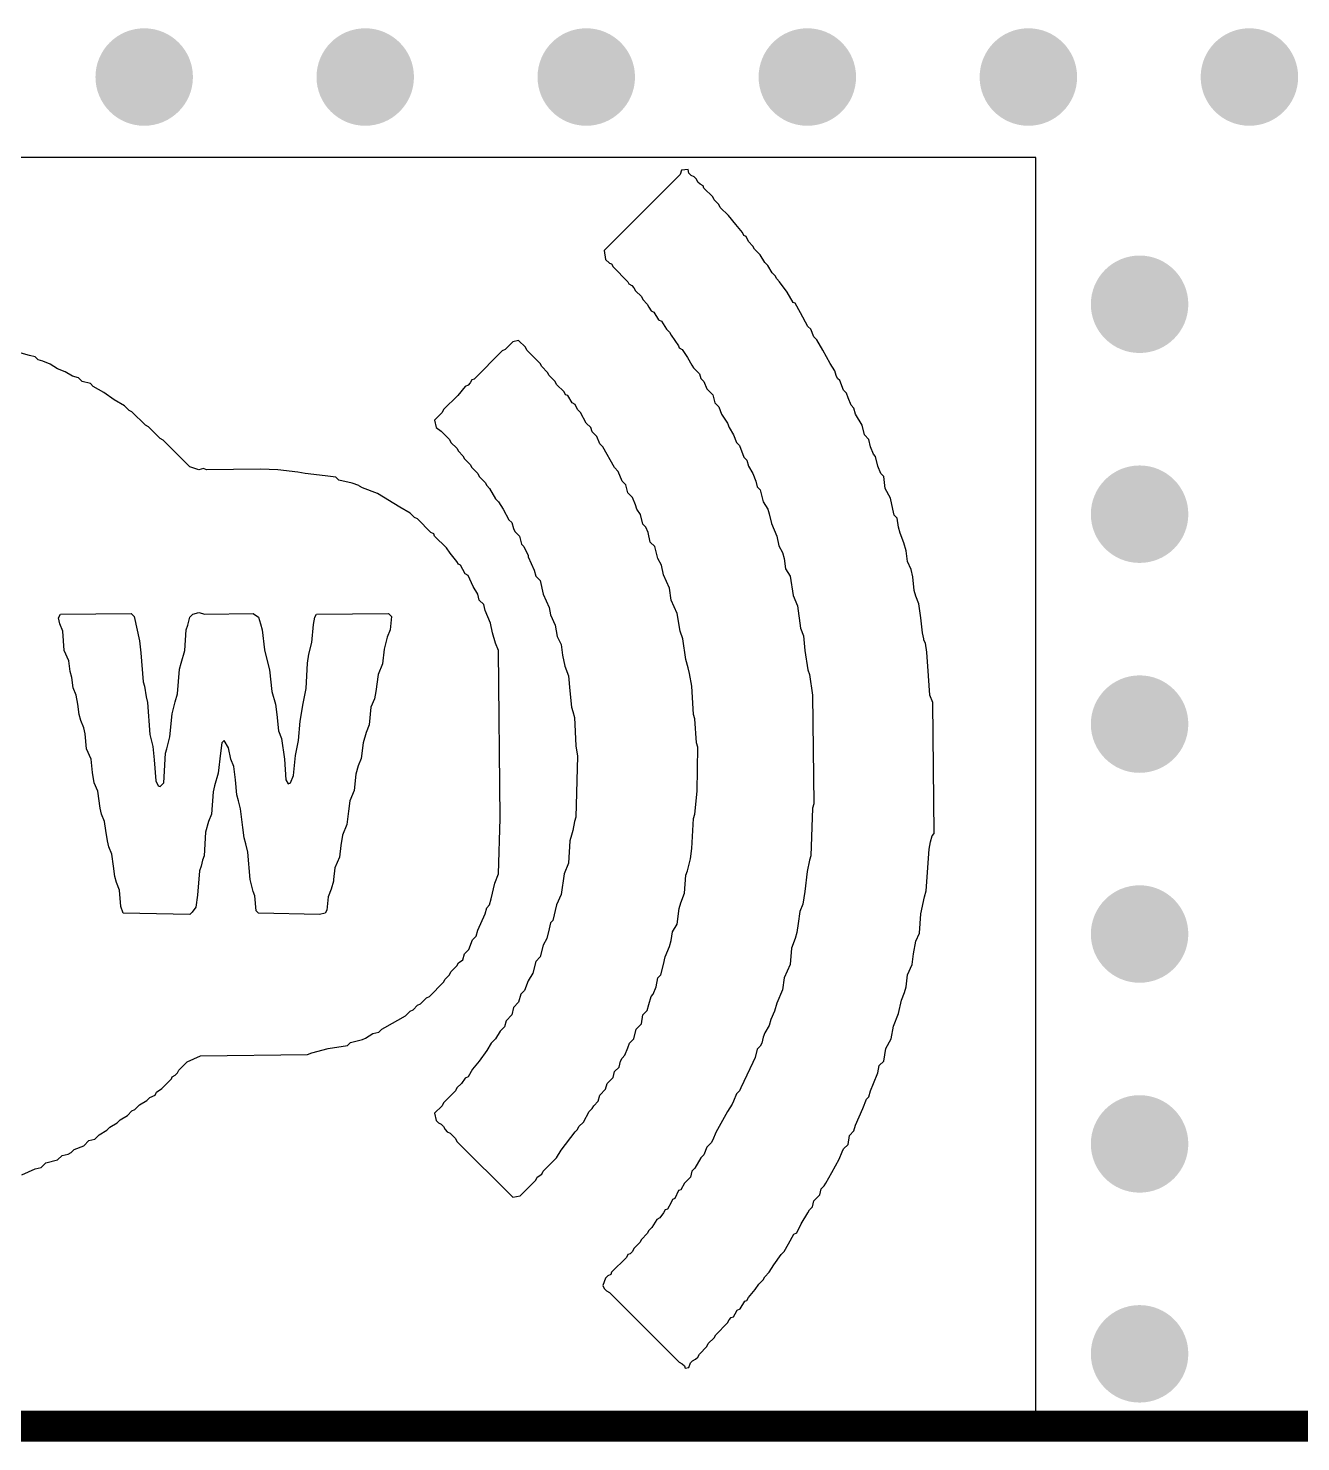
# Model space of a CAD drawing. Header units: millimetres. Extents: x -6 to 110, y 0 to 86.
# Drawn here: x 26.11 to 31.34, y -0.16 to 5.64 of the extents above; entities that cross this region are included whole.
import ezdxf

# ---------------------------------------------------------------- set-up
doc = ezdxf.new("R2010")
doc.units = ezdxf.units.MM
for name, color, linetype in [('BottomLayer', 5, 'Continuous'), ('BottomOverlay', 54, 'Continuous'), ('Mechanical2', 216, 'Continuous'), ('MidLayer1', 16, 'Continuous'), ('MidLayer2', 76, 'Continuous'), ('TopLayer', 1, 'Continuous'), ('ViaHoleLayer', 16, 'Continuous')]:
    doc.layers.add(name, color=color, linetype=linetype)

msp = doc.modelspace()

# ---------------------------------------------------------------- hatches: boundary and pattern name
at = {"layer": 'BottomLayer'}
h = msp.add_hatch(color=5, dxfattribs=at)
edge = h.paths.add_edge_path()
edge.add_arc((26.5892, 5.4356), 0.2, 0, 360)
h = msp.add_hatch(color=5, dxfattribs=at)
edge = h.paths.add_edge_path()
edge.add_arc((27.4963, 5.4356), 0.2, 0, 360)
h = msp.add_hatch(color=5, dxfattribs=at)
edge = h.paths.add_edge_path()
edge.add_arc((28.4034, 5.4356), 0.2, 0, 360)
h = msp.add_hatch(color=5, dxfattribs=at)
edge = h.paths.add_edge_path()
edge.add_arc((29.3106, 5.4356), 0.2, 0, 360)
h = msp.add_hatch(color=5, dxfattribs=at)
edge = h.paths.add_edge_path()
edge.add_arc((30.2177, 5.4356), 0.2, 0, 360)
h = msp.add_hatch(color=5, dxfattribs=at)
edge = h.paths.add_edge_path()
edge.add_arc((31.1248, 5.4356), 0.2, 0, 360)
h = msp.add_hatch(color=5, dxfattribs=at)
edge = h.paths.add_edge_path()
edge.add_arc((30.6741, 4.5031), 0.2, 0, 360)
h = msp.add_hatch(color=5, dxfattribs=at)
edge = h.paths.add_edge_path()
edge.add_arc((30.6741, 3.6417), 0.2, 0, 360)
h = msp.add_hatch(color=5, dxfattribs=at)
edge = h.paths.add_edge_path()
edge.add_arc((30.6741, 2.7803), 0.2, 0, 360)
h = msp.add_hatch(color=5, dxfattribs=at)
edge = h.paths.add_edge_path()
edge.add_arc((30.6741, 1.9189), 0.2, 0, 360)
h = msp.add_hatch(color=5, dxfattribs=at)
edge = h.paths.add_edge_path()
edge.add_arc((30.6741, 1.0576), 0.2, 0, 360)
h = msp.add_hatch(color=5, dxfattribs=at)
edge = h.paths.add_edge_path()
edge.add_arc((30.6741, 0.1962), 0.2, 0, 360)
at = {"layer": 'MidLayer1'}
h = msp.add_hatch(color=16, dxfattribs=at)
edge = h.paths.add_edge_path()
edge.add_arc((26.5892, 5.4356), 0.2, 0, 360)
h = msp.add_hatch(color=16, dxfattribs=at)
edge = h.paths.add_edge_path()
edge.add_arc((27.4963, 5.4356), 0.2, 0, 360)
h = msp.add_hatch(color=16, dxfattribs=at)
edge = h.paths.add_edge_path()
edge.add_arc((28.4034, 5.4356), 0.2, 0, 360)
h = msp.add_hatch(color=16, dxfattribs=at)
edge = h.paths.add_edge_path()
edge.add_arc((29.3106, 5.4356), 0.2, 0, 360)
h = msp.add_hatch(color=16, dxfattribs=at)
edge = h.paths.add_edge_path()
edge.add_arc((30.2177, 5.4356), 0.2, 0, 360)
h = msp.add_hatch(color=16, dxfattribs=at)
edge = h.paths.add_edge_path()
edge.add_arc((31.1248, 5.4356), 0.2, 0, 360)
h = msp.add_hatch(color=16, dxfattribs=at)
edge = h.paths.add_edge_path()
edge.add_arc((30.6741, 4.5031), 0.2, 0, 360)
h = msp.add_hatch(color=16, dxfattribs=at)
edge = h.paths.add_edge_path()
edge.add_arc((30.6741, 3.6417), 0.2, 0, 360)
h = msp.add_hatch(color=16, dxfattribs=at)
edge = h.paths.add_edge_path()
edge.add_arc((30.6741, 2.7803), 0.2, 0, 360)
h = msp.add_hatch(color=16, dxfattribs=at)
edge = h.paths.add_edge_path()
edge.add_arc((30.6741, 1.9189), 0.2, 0, 360)
h = msp.add_hatch(color=16, dxfattribs=at)
edge = h.paths.add_edge_path()
edge.add_arc((30.6741, 1.0576), 0.2, 0, 360)
h = msp.add_hatch(color=16, dxfattribs=at)
edge = h.paths.add_edge_path()
edge.add_arc((30.6741, 0.1962), 0.2, 0, 360)
at = {"layer": 'MidLayer2'}
h = msp.add_hatch(color=76, dxfattribs=at)
edge = h.paths.add_edge_path()
edge.add_arc((26.5892, 5.4356), 0.2, 0, 360)
h = msp.add_hatch(color=76, dxfattribs=at)
edge = h.paths.add_edge_path()
edge.add_arc((27.4963, 5.4356), 0.2, 0, 360)
h = msp.add_hatch(color=76, dxfattribs=at)
edge = h.paths.add_edge_path()
edge.add_arc((28.4034, 5.4356), 0.2, 0, 360)
h = msp.add_hatch(color=76, dxfattribs=at)
edge = h.paths.add_edge_path()
edge.add_arc((29.3106, 5.4356), 0.2, 0, 360)
h = msp.add_hatch(color=76, dxfattribs=at)
edge = h.paths.add_edge_path()
edge.add_arc((30.2177, 5.4356), 0.2, 0, 360)
h = msp.add_hatch(color=76, dxfattribs=at)
edge = h.paths.add_edge_path()
edge.add_arc((31.1248, 5.4356), 0.2, 0, 360)
h = msp.add_hatch(color=76, dxfattribs=at)
edge = h.paths.add_edge_path()
edge.add_arc((30.6741, 4.5031), 0.2, 0, 360)
h = msp.add_hatch(color=76, dxfattribs=at)
edge = h.paths.add_edge_path()
edge.add_arc((30.6741, 3.6417), 0.2, 0, 360)
h = msp.add_hatch(color=76, dxfattribs=at)
edge = h.paths.add_edge_path()
edge.add_arc((30.6741, 2.7803), 0.2, 0, 360)
h = msp.add_hatch(color=76, dxfattribs=at)
edge = h.paths.add_edge_path()
edge.add_arc((30.6741, 1.9189), 0.2, 0, 360)
h = msp.add_hatch(color=76, dxfattribs=at)
edge = h.paths.add_edge_path()
edge.add_arc((30.6741, 1.0576), 0.2, 0, 360)
h = msp.add_hatch(color=76, dxfattribs=at)
edge = h.paths.add_edge_path()
edge.add_arc((30.6741, 0.1962), 0.2, 0, 360)
at = {"layer": 'TopLayer'}
h = msp.add_hatch(color=1, dxfattribs=at)
edge = h.paths.add_edge_path()
edge.add_arc((26.5892, 5.4356), 0.2, 0, 360)
h = msp.add_hatch(color=1, dxfattribs=at)
edge = h.paths.add_edge_path()
edge.add_arc((27.4963, 5.4356), 0.2, 0, 360)
h = msp.add_hatch(color=1, dxfattribs=at)
edge = h.paths.add_edge_path()
edge.add_arc((28.4034, 5.4356), 0.2, 0, 360)
h = msp.add_hatch(color=1, dxfattribs=at)
edge = h.paths.add_edge_path()
edge.add_arc((29.3106, 5.4356), 0.2, 0, 360)
h = msp.add_hatch(color=1, dxfattribs=at)
edge = h.paths.add_edge_path()
edge.add_arc((30.2177, 5.4356), 0.2, 0, 360)
h = msp.add_hatch(color=1, dxfattribs=at)
edge = h.paths.add_edge_path()
edge.add_arc((31.1248, 5.4356), 0.2, 0, 360)
h = msp.add_hatch(color=1, dxfattribs=at)
edge = h.paths.add_edge_path()
edge.add_arc((30.6741, 4.5031), 0.2, 0, 360)
h = msp.add_hatch(color=1, dxfattribs=at)
edge = h.paths.add_edge_path()
edge.add_arc((30.6741, 3.6417), 0.2, 0, 360)
h = msp.add_hatch(color=1, dxfattribs=at)
edge = h.paths.add_edge_path()
edge.add_arc((30.6741, 2.7803), 0.2, 0, 360)
h = msp.add_hatch(color=1, dxfattribs=at)
edge = h.paths.add_edge_path()
edge.add_arc((30.6741, 1.9189), 0.2, 0, 360)
h = msp.add_hatch(color=1, dxfattribs=at)
edge = h.paths.add_edge_path()
edge.add_arc((30.6741, 1.0576), 0.2, 0, 360)
h = msp.add_hatch(color=1, dxfattribs=at)
edge = h.paths.add_edge_path()
edge.add_arc((30.6741, 0.1962), 0.2, 0, 360)
at = {"layer": 'ViaHoleLayer'}
h = msp.add_hatch(color=16, dxfattribs=at)
edge = h.paths.add_edge_path()
edge.add_arc((26.5892, 5.4356), 0.1, 0, 360)
h = msp.add_hatch(color=16, dxfattribs=at)
edge = h.paths.add_edge_path()
edge.add_arc((27.4963, 5.4356), 0.1, 0, 360)
h = msp.add_hatch(color=16, dxfattribs=at)
edge = h.paths.add_edge_path()
edge.add_arc((28.4034, 5.4356), 0.1, 0, 360)
h = msp.add_hatch(color=16, dxfattribs=at)
edge = h.paths.add_edge_path()
edge.add_arc((29.3106, 5.4356), 0.1, 0, 360)
h = msp.add_hatch(color=16, dxfattribs=at)
edge = h.paths.add_edge_path()
edge.add_arc((30.2177, 5.4356), 0.1, 0, 360)
h = msp.add_hatch(color=16, dxfattribs=at)
edge = h.paths.add_edge_path()
edge.add_arc((31.1248, 5.4356), 0.1, 0, 360)
h = msp.add_hatch(color=16, dxfattribs=at)
edge = h.paths.add_edge_path()
edge.add_arc((30.6741, 4.5031), 0.1, 0, 360)
h = msp.add_hatch(color=16, dxfattribs=at)
edge = h.paths.add_edge_path()
edge.add_arc((30.6741, 3.6417), 0.1, 0, 360)
h = msp.add_hatch(color=16, dxfattribs=at)
edge = h.paths.add_edge_path()
edge.add_arc((30.6741, 2.7803), 0.1, 0, 360)
h = msp.add_hatch(color=16, dxfattribs=at)
edge = h.paths.add_edge_path()
edge.add_arc((30.6741, 1.9189), 0.1, 0, 360)
h = msp.add_hatch(color=16, dxfattribs=at)
edge = h.paths.add_edge_path()
edge.add_arc((30.6741, 1.0576), 0.1, 0, 360)
h = msp.add_hatch(color=16, dxfattribs=at)
edge = h.paths.add_edge_path()
edge.add_arc((30.6741, 0.1962), 0.1, 0, 360)

# ---------------------------------------------------------------- linework, layer by layer
at = {"layer": 'BottomLayer'}
for p, q in [((30.2479, 5.1054), (7.8386, 5.1054)), ((30.2479, -0.101), (30.2479, 5.1054)), ((33.6097, -0.101), (30.2479, -0.101))]:
    msp.add_line(p, q, dxfattribs=at)
at = {"layer": 'BottomOverlay'}
for p, q in [((28.7942, 5.0533), (28.7881, 5.035)), ((28.8216, 5.0563), (28.7942, 5.0533)), ((28.8247, 5.0411), (28.8216, 5.0563)), ((28.7881, 5.035), (28.4768, 4.7237)), ((28.8338, 5.0319), (28.8247, 5.0411)), ((28.8461, 5.0258), (28.8338, 5.0319)), ((28.8552, 5.0167), (28.8461, 5.0258)), ((28.8613, 5.0045), (28.8552, 5.0167)), ((28.8705, 4.9953), (28.8613, 5.0045)), ((28.8827, 4.9892), (28.8705, 4.9953)), ((28.8857, 4.9801), (28.8827, 4.9892)), ((28.9223, 4.9434), (28.8857, 4.9801)), ((28.9284, 4.9312), (28.9223, 4.9434)), ((28.9468, 4.9129), (28.9284, 4.9312)), ((28.9529, 4.9007), (28.9468, 4.9129)), ((28.9864, 4.8672), (28.9529, 4.9007)), ((29.0169, 4.8305), (28.9864, 4.8672)), ((29.0444, 4.797), (29.0169, 4.8305)), ((29.0505, 4.7848), (29.0444, 4.797)), ((29.0597, 4.7817), (29.0505, 4.7848)), ((29.0688, 4.7603), (29.0597, 4.7817)), ((29.0871, 4.742), (29.0688, 4.7603)), ((28.4768, 4.7237), (28.4829, 4.6871)), ((29.0932, 4.7298), (29.0871, 4.742)), ((29.1176, 4.7054), (29.0932, 4.7298)), ((29.136, 4.6749), (29.1176, 4.7054)), ((28.4829, 4.6871), (28.4982, 4.6719)), ((28.4982, 4.6719), (28.5073, 4.6688)), ((28.5073, 4.6688), (28.5134, 4.6566)), ((28.5134, 4.6566), (28.5745, 4.5956)), ((29.1482, 4.6627), (29.136, 4.6749)), ((29.1665, 4.6322), (29.1482, 4.6627)), ((28.5745, 4.5956), (28.5775, 4.5864)), ((28.5775, 4.5864), (28.5897, 4.5803)), ((29.1787, 4.62), (29.1665, 4.6322)), ((29.1848, 4.6078), (29.1787, 4.62)), ((29.197, 4.5956), (29.1848, 4.6078)), ((29.2275, 4.5528), (29.197, 4.5956)), ((28.5897, 4.5803), (28.5989, 4.5712)), ((28.5989, 4.5712), (28.605, 4.5589)), ((28.605, 4.5589), (28.6294, 4.5345)), ((28.6294, 4.5345), (28.6355, 4.5223)), ((29.2519, 4.5101), (29.2275, 4.5528)), ((28.6355, 4.5223), (28.6538, 4.504)), ((28.6538, 4.504), (28.6599, 4.4918)), ((28.6599, 4.4918), (28.6691, 4.4766)), ((28.6691, 4.4766), (28.6813, 4.4705)), ((28.6813, 4.4705), (28.6996, 4.4399)), ((29.2611, 4.5071), (29.2519, 4.5101)), ((29.2824, 4.4674), (29.2611, 4.5071)), ((29.3129, 4.4125), (29.2824, 4.4674)), ((28.6996, 4.4399), (28.7118, 4.4338)), ((28.7118, 4.4338), (28.7332, 4.4003)), ((29.3251, 4.4003), (29.3129, 4.4125)), ((28.1259, 4.3545), (28.1015, 4.3484)), ((28.1534, 4.327), (28.1259, 4.3545)), ((28.7332, 4.4003), (28.7454, 4.3881)), ((28.7454, 4.3881), (28.7515, 4.3759)), ((28.7515, 4.3759), (28.782, 4.3331)), ((29.3374, 4.3698), (29.3251, 4.4003)), ((29.3496, 4.3575), (29.3374, 4.3698)), ((29.374, 4.3148), (29.3496, 4.3575)), ((26.118, 4.2935), (26.0844, 4.3026)), ((26.1424, 4.2874), (26.118, 4.2935)), ((28.0588, 4.3118), (27.9428, 4.1958)), ((28.071, 4.3179), (28.0588, 4.3118)), ((28.1015, 4.3484), (28.071, 4.3179)), ((28.1595, 4.3148), (28.1534, 4.327)), ((28.2144, 4.2599), (28.1595, 4.3148)), ((28.782, 4.3331), (28.785, 4.324)), ((28.785, 4.324), (28.7972, 4.3179)), ((28.7972, 4.3179), (28.8186, 4.2843)), ((29.4045, 4.2599), (29.374, 4.3148)), ((26.1546, 4.2752), (26.1424, 4.2874)), ((26.1729, 4.2691), (26.1546, 4.2752)), ((26.2034, 4.2568), (26.1729, 4.2691)), ((26.2339, 4.2385), (26.2034, 4.2568)), ((26.2645, 4.2263), (26.2339, 4.2385)), ((28.2205, 4.2477), (28.2144, 4.2599)), ((28.2449, 4.2233), (28.2205, 4.2477)), ((28.8186, 4.2843), (28.8369, 4.2538)), ((28.8369, 4.2538), (28.843, 4.2416)), ((28.843, 4.2416), (28.8674, 4.2172)), ((29.4228, 4.2294), (29.4045, 4.2599)), ((26.295, 4.208), (26.2645, 4.2263)), ((26.3194, 4.2019), (26.295, 4.208)), ((26.3346, 4.1867), (26.3194, 4.2019)), ((26.3682, 4.1775), (26.3346, 4.1867)), ((26.3804, 4.1653), (26.3682, 4.1775)), ((27.9275, 4.1806), (27.9184, 4.1714)), ((27.9337, 4.1928), (27.9275, 4.1806)), ((27.9428, 4.1958), (27.9337, 4.1928)), ((28.251, 4.2111), (28.2449, 4.2233)), ((28.2754, 4.1867), (28.251, 4.2111)), ((28.2815, 4.1745), (28.2754, 4.1867)), ((28.8674, 4.2172), (28.8735, 4.1989)), ((28.8735, 4.1989), (28.8857, 4.1867)), ((28.8857, 4.1867), (28.8979, 4.1561)), ((29.4289, 4.2111), (29.4228, 4.2294)), ((29.435, 4.1989), (29.4289, 4.2111)), ((29.4442, 4.1897), (29.435, 4.1989)), ((29.4594, 4.15), (29.4442, 4.1897)), ((26.4231, 4.1409), (26.3804, 4.1653)), ((26.4659, 4.1104), (26.4231, 4.1409)), ((27.8757, 4.1287), (27.8177, 4.0707)), ((27.9062, 4.1653), (27.8757, 4.1287)), ((27.9184, 4.1714), (27.9062, 4.1653)), ((28.312, 4.1439), (28.2815, 4.1745)), ((28.3181, 4.1317), (28.312, 4.1439)), ((28.3273, 4.1287), (28.3181, 4.1317)), ((28.3456, 4.0982), (28.3273, 4.1287)), ((28.8979, 4.1561), (28.9223, 4.1317)), ((28.9223, 4.1317), (28.9315, 4.0982)), ((29.4716, 4.1378), (29.4594, 4.15)), ((29.4777, 4.1195), (29.4716, 4.1378)), ((29.4899, 4.089), (29.4777, 4.1195)), ((26.5086, 4.086), (26.4659, 4.1104)), ((26.5269, 4.0677), (26.5086, 4.086)), ((26.5391, 4.0615), (26.5269, 4.0677)), ((26.594, 4.0066), (26.5391, 4.0615)), ((27.8177, 4.0707), (27.8116, 4.0585)), ((28.3578, 4.0921), (28.3456, 4.0982)), ((28.367, 4.0707), (28.3578, 4.0921)), ((28.3792, 4.0585), (28.367, 4.0707)), ((28.9315, 4.0982), (28.9468, 4.0829)), ((28.9468, 4.0829), (28.959, 4.0524)), ((29.5021, 4.0768), (29.4899, 4.089)), ((29.5082, 4.0524), (29.5021, 4.0768)), ((26.6062, 4.0005), (26.594, 4.0066)), ((27.8116, 4.0585), (27.7811, 4.028)), ((27.7811, 4.028), (27.7872, 3.9975)), ((28.4036, 4.0158), (28.3792, 4.0585)), ((28.4219, 3.9975), (28.4036, 4.0158)), ((28.959, 4.0524), (28.9834, 4.0158)), ((28.9834, 4.0158), (28.9895, 3.9975)), ((29.5357, 4.0066), (29.5082, 4.0524)), ((29.5449, 3.967), (29.5357, 4.0066)), ((26.6551, 3.9517), (26.6062, 4.0005)), ((26.6673, 3.9456), (26.6551, 3.9517)), ((26.7771, 3.8357), (26.6673, 3.9456)), ((27.7872, 3.9975), (27.8085, 3.9822)), ((27.8085, 3.9822), (27.8421, 3.9486)), ((27.8421, 3.9486), (27.8482, 3.9364)), ((28.428, 3.9792), (28.4219, 3.9975)), ((28.4463, 3.9608), (28.428, 3.9792)), ((28.4585, 3.9303), (28.4463, 3.9608)), ((28.9895, 3.9975), (29.0078, 3.967)), ((29.0078, 3.967), (29.02, 3.9364)), ((29.5632, 3.9486), (29.5449, 3.967)), ((29.5693, 3.9181), (29.5632, 3.9486)), ((27.8482, 3.9364), (27.8726, 3.912)), ((27.8726, 3.912), (27.8787, 3.8998)), ((27.8787, 3.8998), (27.897, 3.8815)), ((28.4707, 3.9181), (28.4585, 3.9303)), ((28.5195, 3.8327), (28.4707, 3.9181)), ((29.02, 3.9364), (29.0322, 3.9242)), ((29.0322, 3.9242), (29.0505, 3.8754)), ((29.5815, 3.8876), (29.5693, 3.9181)), ((29.5906, 3.8785), (29.5815, 3.8876)), ((26.8137, 3.8235), (26.7771, 3.8357)), ((26.832, 3.8296), (26.8137, 3.8235)), ((26.8443, 3.8235), (26.832, 3.8296)), ((27.897, 3.8815), (27.9031, 3.8693)), ((27.9031, 3.8693), (27.9275, 3.8449)), ((27.9275, 3.8449), (27.9337, 3.8327)), ((27.9337, 3.8327), (27.9581, 3.8083)), ((28.5348, 3.8174), (28.5195, 3.8327)), ((29.0505, 3.8754), (29.0627, 3.8632)), ((29.0627, 3.8632), (29.0688, 3.8388)), ((29.0688, 3.8388), (29.0871, 3.8083)), ((29.5998, 3.8388), (29.5906, 3.8785)), ((29.612, 3.8083), (29.5998, 3.8388)), ((27.067, 3.8266), (26.8443, 3.8235)), ((27.1372, 3.8235), (27.067, 3.8266)), ((27.2196, 3.8144), (27.1372, 3.8235)), ((27.2501, 3.8083), (27.2196, 3.8144)), ((27.3325, 3.7991), (27.2501, 3.8083)), ((27.3752, 3.793), (27.3325, 3.7991)), ((27.3874, 3.7808), (27.3752, 3.793)), ((27.4424, 3.7686), (27.3874, 3.7808)), ((27.9581, 3.8083), (27.9642, 3.7961)), ((27.9642, 3.7961), (27.9886, 3.7717)), ((27.9886, 3.7717), (27.9947, 3.7594)), ((28.5501, 3.7778), (28.5348, 3.8174)), ((28.5653, 3.7625), (28.5501, 3.7778)), ((29.0871, 3.8083), (29.0993, 3.7778)), ((29.0993, 3.7778), (29.1054, 3.7533)), ((29.6242, 3.7961), (29.612, 3.8083)), ((29.6303, 3.7472), (29.6242, 3.7961)), ((27.4698, 3.7594), (27.4424, 3.7686)), ((27.4729, 3.7564), (27.4698, 3.7594)), ((27.4851, 3.7503), (27.4729, 3.7564)), ((27.5461, 3.7259), (27.4851, 3.7503)), ((27.6377, 3.671), (27.5461, 3.7259)), ((27.9947, 3.7594), (28.0069, 3.7472)), ((28.0069, 3.7472), (28.0313, 3.7045)), ((28.5745, 3.7289), (28.5653, 3.7625)), ((28.5928, 3.7106), (28.5745, 3.7289)), ((29.1054, 3.7533), (29.1176, 3.7411)), ((29.1176, 3.7411), (29.1298, 3.6923)), ((29.6517, 3.7076), (29.6303, 3.7472)), ((27.6804, 3.6465), (27.6377, 3.671)), ((28.0313, 3.7045), (28.0435, 3.6923)), ((28.0435, 3.6923), (28.0618, 3.6618)), ((28.0618, 3.6618), (28.0862, 3.6191)), ((28.605, 3.6801), (28.5928, 3.7106)), ((28.6111, 3.6618), (28.605, 3.6801)), ((28.6263, 3.6404), (28.6111, 3.6618)), ((29.1298, 3.6923), (29.1482, 3.6618)), ((29.1482, 3.6618), (29.1543, 3.6435)), ((29.6608, 3.6618), (29.6517, 3.7076)), ((29.6669, 3.6374), (29.6608, 3.6618)), ((27.6987, 3.6282), (27.6804, 3.6465)), ((27.7109, 3.6221), (27.6987, 3.6282)), ((27.7658, 3.5672), (27.7109, 3.6221)), ((28.0862, 3.6191), (28.0984, 3.6069)), ((28.0984, 3.6069), (28.1045, 3.5825)), ((28.6355, 3.6008), (28.6263, 3.6404)), ((28.6477, 3.5886), (28.6355, 3.6008)), ((29.1543, 3.6435), (29.1634, 3.6038)), ((29.1634, 3.6038), (29.1848, 3.5519)), ((29.6791, 3.6252), (29.6669, 3.6374)), ((29.6852, 3.5886), (29.6791, 3.6252)), ((27.778, 3.5611), (27.7658, 3.5672)), ((27.7811, 3.5519), (27.778, 3.5611)), ((27.8299, 3.5031), (27.7811, 3.5519)), ((28.1045, 3.5825), (28.1106, 3.5703)), ((28.1106, 3.5703), (28.1289, 3.5519)), ((28.1289, 3.5519), (28.1381, 3.5184)), ((28.6569, 3.5672), (28.6477, 3.5886)), ((28.666, 3.5275), (28.6569, 3.5672)), ((29.1848, 3.5519), (29.1939, 3.5123)), ((29.6913, 3.5641), (29.6852, 3.5886)), ((29.7066, 3.5245), (29.6913, 3.5641)), ((27.8452, 3.4818), (27.8299, 3.5031)), ((27.8726, 3.4482), (27.8452, 3.4818)), ((28.1381, 3.5184), (28.1473, 3.5092)), ((28.1473, 3.5092), (28.1656, 3.4726)), ((28.6843, 3.5092), (28.666, 3.5275)), ((28.6965, 3.4604), (28.6843, 3.5092)), ((29.1939, 3.5123), (29.2092, 3.4848)), ((29.2092, 3.4848), (29.2153, 3.4604)), ((29.7157, 3.4909), (29.7066, 3.5245)), ((29.7218, 3.4482), (29.7157, 3.4909)), ((27.8787, 3.436), (27.8726, 3.4482)), ((27.8879, 3.4329), (27.8787, 3.436)), ((27.9062, 3.3963), (27.8879, 3.4329)), ((28.1656, 3.4726), (28.1656, 3.4665)), ((28.1656, 3.4665), (28.19, 3.4116)), ((28.7118, 3.4329), (28.6965, 3.4604)), ((28.7209, 3.3933), (28.7118, 3.4329)), ((29.2153, 3.4604), (29.2214, 3.4177)), ((29.7371, 3.4146), (29.7218, 3.4482)), ((27.9184, 3.3902), (27.9062, 3.3963)), ((27.9398, 3.3444), (27.9184, 3.3902)), ((28.19, 3.4116), (28.1961, 3.3872)), ((28.1961, 3.3872), (28.2144, 3.3689)), ((28.2144, 3.3689), (28.2266, 3.3139)), ((28.7454, 3.3383), (28.7209, 3.3933)), ((29.2214, 3.4177), (29.2397, 3.3872)), ((29.2397, 3.3872), (29.2519, 3.3078)), ((29.7432, 3.3841), (29.7371, 3.4146)), ((29.7493, 3.3292), (29.7432, 3.3841)), ((27.9581, 3.3139), (27.9398, 3.3444)), ((27.9642, 3.2895), (27.9581, 3.3139)), ((28.2266, 3.3139), (28.251, 3.259)), ((28.7515, 3.2895), (28.7454, 3.3383)), ((29.2519, 3.3078), (29.2702, 3.2651)), ((29.7554, 3.3048), (29.7493, 3.3292)), ((27.9825, 3.2712), (27.9642, 3.2895)), ((27.9886, 3.2468), (27.9825, 3.2712)), ((28.251, 3.259), (28.2571, 3.2285)), ((28.7759, 3.2346), (28.7515, 3.2895)), ((29.2702, 3.2651), (29.2824, 3.1736)), ((29.7676, 3.2743), (29.7554, 3.3048)), ((29.7768, 3.2163), (29.7676, 3.2743)), ((26.237, 3.2163), (26.2462, 3.2315)), ((26.2431, 3.1919), (26.237, 3.2163)), ((26.2553, 3.1613), (26.2431, 3.1919)), ((26.2462, 3.2315), (26.5361, 3.2346)), ((26.5361, 3.2346), (26.5483, 3.2224)), ((26.5483, 3.2224), (26.5696, 3.1217)), ((26.768, 3.1858), (26.7771, 3.2193)), ((26.7771, 3.2193), (26.7893, 3.2315)), ((26.7893, 3.2315), (26.8137, 3.2376)), ((26.8137, 3.2376), (26.8382, 3.2315)), ((26.8382, 3.2315), (27.0365, 3.2346)), ((27.0365, 3.2346), (27.0579, 3.2193)), ((27.0579, 3.2193), (27.067, 3.1919)), ((27.067, 3.1919), (27.0731, 3.1675)), ((27.2837, 3.1888), (27.2898, 3.2193)), ((27.2898, 3.2193), (27.2959, 3.2315)), ((27.2959, 3.2315), (27.5919, 3.2346)), ((27.5919, 3.2346), (27.6041, 3.2224)), ((27.6041, 3.2224), (27.598, 3.1675)), ((28.0099, 3.1949), (27.9886, 3.2468)), ((28.0191, 3.1552), (28.0099, 3.1949)), ((28.2571, 3.2285), (28.2754, 3.1858)), ((28.7881, 3.1613), (28.7759, 3.2346)), ((29.7829, 3.1552), (29.7768, 3.2163)), ((26.2614, 3.082), (26.2553, 3.1613)), ((26.7558, 3.082), (26.7619, 3.1675)), ((26.7619, 3.1675), (26.768, 3.1858)), ((27.0731, 3.1675), (27.0823, 3.0851)), ((27.2776, 3.1156), (27.2837, 3.1888)), ((27.5858, 3.1369), (27.5736, 3.0881)), ((27.598, 3.1675), (27.5858, 3.1369)), ((28.0313, 3.1125), (28.0191, 3.1552)), ((28.2754, 3.1858), (28.2846, 3.14)), ((28.2846, 3.14), (28.2998, 3.1064)), ((28.8003, 3.1308), (28.7881, 3.1613)), ((29.2824, 3.1736), (29.2946, 3.143)), ((29.2946, 3.143), (29.3007, 3.082)), ((29.789, 3.1308), (29.7829, 3.1552)), ((26.2797, 3.0393), (26.2614, 3.082)), ((26.5696, 3.1217), (26.5757, 3.0729)), ((26.7405, 3.0301), (26.7558, 3.082)), ((27.0823, 3.0851), (27.0914, 3.0515)), ((27.2654, 3.0668), (27.2776, 3.1156)), ((27.5736, 3.0881), (27.5675, 3.0271)), ((28.0435, 3.082), (28.0313, 3.1125)), ((28.0496, 2.3924), (28.0435, 3.082)), ((28.2998, 3.1064), (28.3059, 3.0637)), ((28.8125, 3.0454), (28.8003, 3.1308)), ((29.3007, 3.082), (29.3129, 3.0027)), ((29.789, 3.1247), (29.789, 3.1308)), ((29.7951, 3.1125), (29.789, 3.1247)), ((29.8012, 3.0759), (29.7951, 3.1125)), ((29.8073, 2.9783), (29.8012, 3.0759)), ((26.2858, 2.9966), (26.2797, 3.0393)), ((26.5757, 3.0729), (26.5849, 2.9538)), ((26.7344, 3.0057), (26.7405, 3.0301)), ((27.0914, 3.0515), (27.1036, 3.0027)), ((27.2532, 2.9264), (27.2593, 3.0301)), ((27.2593, 3.0301), (27.2654, 3.0668)), ((27.5675, 3.0271), (27.5492, 2.9844)), ((28.3059, 3.0637), (28.3151, 3.0179)), ((28.3151, 3.0179), (28.3303, 2.9783)), ((28.8216, 3.0118), (28.8125, 3.0454)), ((26.2919, 2.9722), (26.2858, 2.9966)), ((26.298, 2.9294), (26.2919, 2.9722)), ((26.7252, 2.905), (26.7344, 3.0057)), ((27.1036, 3.0027), (27.1128, 2.9142)), ((27.5492, 2.9844), (27.54, 2.9142)), ((28.3303, 2.9783), (28.3365, 2.9172)), ((28.8277, 2.9874), (28.8216, 3.0118)), ((28.8369, 2.9355), (28.8277, 2.9874)), ((29.3129, 3.0027), (29.319, 2.9844)), ((29.319, 2.9844), (29.3312, 2.8989)), ((29.8134, 2.8989), (29.8073, 2.9783)), ((26.3102, 2.8989), (26.298, 2.9294)), ((26.5849, 2.9538), (26.591, 2.9355)), ((26.591, 2.9355), (26.5971, 2.8928)), ((26.7161, 2.8715), (26.7252, 2.905)), ((27.1128, 2.9142), (27.128, 2.8623)), ((27.241, 2.8653), (27.2532, 2.9264)), ((27.54, 2.9142), (27.5339, 2.8837)), ((28.3365, 2.9172), (28.3426, 2.8501)), ((28.843, 2.8196), (28.8369, 2.9355)), ((26.3163, 2.8623), (26.3102, 2.8989)), ((26.3224, 2.8196), (26.3163, 2.8623)), ((26.5971, 2.8928), (26.6032, 2.8684)), ((26.6032, 2.8684), (26.6123, 2.7372)), ((26.7039, 2.8226), (26.7161, 2.8715)), ((27.128, 2.8623), (27.1341, 2.8196)), ((27.2287, 2.7921), (27.241, 2.8653)), ((27.5186, 2.8501), (27.5125, 2.7769)), ((27.5339, 2.8837), (27.5186, 2.8501)), ((28.3426, 2.8501), (28.3487, 2.8318)), ((29.3312, 2.8989), (29.3374, 2.4534)), ((29.8256, 2.8684), (29.8134, 2.8989)), ((29.8317, 2.3313), (29.8256, 2.8684)), ((26.3285, 2.7952), (26.3224, 2.8196)), ((26.3408, 2.7646), (26.3285, 2.7952)), ((26.6947, 2.728), (26.7039, 2.8226)), ((27.1341, 2.8196), (27.1403, 2.7524)), ((27.2226, 2.7128), (27.2287, 2.7921)), ((28.3487, 2.8318), (28.3548, 2.8074)), ((28.3548, 2.8074), (28.3609, 2.6914)), ((28.8491, 2.8013), (28.843, 2.8196)), ((28.8552, 2.7036), (28.8491, 2.8013)), ((26.3469, 2.7402), (26.3408, 2.7646)), ((26.353, 2.6792), (26.3469, 2.7402)), ((26.6123, 2.7372), (26.6245, 2.6884)), ((26.6825, 2.6792), (26.6947, 2.728)), ((27.1403, 2.7524), (27.1525, 2.7219)), ((27.5003, 2.7463), (27.4881, 2.7036)), ((27.5125, 2.7769), (27.5003, 2.7463)), ((26.3713, 2.6365), (26.353, 2.6792)), ((26.6245, 2.6884), (26.6306, 2.6334)), ((26.6764, 2.6609), (26.6825, 2.6792)), ((26.9083, 2.7036), (26.9022, 2.6609)), ((26.9175, 2.7128), (26.9083, 2.7036)), ((26.9358, 2.6823), (26.9175, 2.7128)), ((26.945, 2.6365), (26.9358, 2.6823)), ((27.1525, 2.7219), (27.1647, 2.6365)), ((27.2104, 2.6517), (27.2226, 2.7128)), ((27.4881, 2.7036), (27.479, 2.6395)), ((28.3609, 2.6914), (28.367, 2.6487)), ((28.8613, 2.6853), (28.8552, 2.7036)), ((28.8583, 2.5053), (28.8613, 2.6853)), ((26.3774, 2.5816), (26.3713, 2.6365)), ((26.6306, 2.6334), (26.6367, 2.548)), ((26.6703, 2.5388), (26.6764, 2.6609)), ((26.9022, 2.6609), (26.8931, 2.5785)), ((26.9572, 2.606), (26.945, 2.6365)), ((27.1647, 2.6365), (27.1708, 2.551)), ((27.2013, 2.5694), (27.2104, 2.6517)), ((27.479, 2.6395), (27.4668, 2.609)), ((28.367, 2.6487), (28.3609, 2.3985)), ((26.3835, 2.5388), (26.3774, 2.5816)), ((26.8931, 2.5785), (26.8778, 2.5266)), ((26.9633, 2.551), (26.9572, 2.606)), ((27.1891, 2.5388), (27.2013, 2.5694)), ((27.4576, 2.5755), (27.4515, 2.5083)), ((27.4668, 2.609), (27.4576, 2.5755)), ((26.3987, 2.5053), (26.3835, 2.5388)), ((26.4079, 2.4351), (26.3987, 2.5053)), ((26.6367, 2.548), (26.6459, 2.5266)), ((26.6459, 2.5266), (26.6551, 2.5236)), ((26.6551, 2.5236), (26.6703, 2.5388)), ((26.8717, 2.5022), (26.8656, 2.4107)), ((26.8778, 2.5266), (26.8717, 2.5022)), ((26.9694, 2.49), (26.9633, 2.551)), ((27.1708, 2.551), (27.1799, 2.5358)), ((27.1799, 2.5358), (27.1891, 2.5388)), ((27.4515, 2.5083), (27.4332, 2.4656)), ((28.8491, 2.4107), (28.8583, 2.5053)), ((26.9755, 2.4656), (26.9694, 2.49)), ((26.9846, 2.432), (26.9755, 2.4656)), ((27.4332, 2.4656), (27.4271, 2.4229)), ((29.3374, 2.4534), (29.3312, 2.4351)), ((26.414, 2.4107), (26.4079, 2.4351)), ((26.4262, 2.3802), (26.414, 2.4107)), ((26.4323, 2.3435), (26.4262, 2.3802)), ((26.8534, 2.3802), (26.8412, 2.3374)), ((26.8656, 2.4107), (26.8534, 2.3802)), ((26.9938, 2.3557), (26.9846, 2.432)), ((27.4271, 2.4229), (27.421, 2.368)), ((28.0435, 2.1665), (28.0496, 2.3924)), ((28.3548, 2.3802), (28.3487, 2.3435)), ((28.3609, 2.3985), (28.3548, 2.3802)), ((28.8369, 2.2703), (28.843, 2.3924)), ((28.843, 2.3924), (28.8491, 2.4107)), ((29.3312, 2.4351), (29.3251, 2.2398)), ((26.4384, 2.3008), (26.4323, 2.3435)), ((26.8412, 2.3374), (26.8351, 2.2398)), ((26.9999, 2.313), (26.9938, 2.3557)), ((27.4027, 2.3252), (27.3966, 2.2825)), ((27.421, 2.368), (27.4027, 2.3252)), ((28.3426, 2.3252), (28.3365, 2.3008)), ((28.3487, 2.3435), (28.3426, 2.3252)), ((29.8164, 2.2978), (29.8225, 2.3222)), ((29.8225, 2.3222), (29.8317, 2.3313)), ((26.4445, 2.2764), (26.4384, 2.3008)), ((26.4567, 2.2459), (26.4445, 2.2764)), ((27.006, 2.2886), (26.9999, 2.313)), ((27.0151, 2.255), (27.006, 2.2886)), ((27.3966, 2.2825), (27.3905, 2.2337)), ((28.3365, 2.3008), (28.3303, 2.2093)), ((28.8308, 2.2276), (28.8369, 2.2703)), ((29.7981, 2.0964), (29.8103, 2.2672)), ((29.8103, 2.2672), (29.8164, 2.2978)), ((26.4628, 2.1971), (26.4567, 2.2459)), ((26.829, 2.2215), (26.8229, 2.1971)), ((26.8351, 2.2398), (26.829, 2.2215)), ((27.0243, 2.1421), (27.0151, 2.255)), ((27.3905, 2.2337), (27.3722, 2.191)), ((28.3303, 2.2093), (28.312, 2.1665)), ((28.8186, 2.1788), (28.8308, 2.2276)), ((29.319, 2.2215), (29.3099, 2.1757)), ((29.3251, 2.2398), (29.319, 2.2215)), ((26.4689, 2.1543), (26.4628, 2.1971)), ((26.475, 2.1299), (26.4689, 2.1543)), ((26.8168, 2.1788), (26.8076, 2.0781)), ((26.8229, 2.1971), (26.8168, 2.1788)), ((27.3722, 2.191), (27.3661, 2.1421)), ((28.0282, 2.1269), (28.0435, 2.1665)), ((28.312, 2.1665), (28.2998, 2.0811)), ((28.8064, 2.0872), (28.8125, 2.1604)), ((28.8125, 2.1604), (28.8186, 2.1788)), ((29.3099, 2.1757), (29.3007, 2.0933)), ((26.4872, 2.0994), (26.475, 2.1299)), ((26.4933, 2.0323), (26.4872, 2.0994)), ((27.0365, 2.0933), (27.0243, 2.1421)), ((27.0426, 2.075), (27.0365, 2.0933)), ((27.3569, 2.1025), (27.3447, 2.072)), ((27.3661, 2.136), (27.3569, 2.1025)), ((27.3661, 2.1421), (27.3661, 2.136)), ((28.013, 2.0628), (28.0282, 2.1269)), ((29.3007, 2.0933), (29.2916, 2.0414)), ((29.792, 2.072), (29.7981, 2.0964)), ((26.5025, 2.0048), (26.4933, 2.0323)), ((26.8076, 2.0781), (26.8015, 2.0292)), ((27.0487, 2.014), (27.0426, 2.075)), ((27.3447, 2.072), (27.3386, 2.017)), ((27.9947, 2.0262), (28.0069, 2.0384)), ((28.0069, 2.0384), (28.013, 2.0628)), ((28.2815, 2.0384), (28.2663, 1.9743)), ((28.2998, 2.0811), (28.2815, 2.0384)), ((28.785, 2.0231), (28.7911, 2.0475)), ((28.7911, 2.0475), (28.8064, 2.0872)), ((29.2916, 2.0414), (29.2794, 2.0109)), ((29.7768, 2.0018), (29.792, 2.072)), ((26.7771, 1.9987), (26.5025, 2.0048)), ((26.7863, 2.0079), (26.7771, 1.9987)), ((26.8015, 2.0292), (26.7863, 2.0079)), ((27.0579, 2.0048), (27.0487, 2.014)), ((27.3081, 1.9987), (27.0579, 2.0048)), ((27.3325, 2.0048), (27.3081, 1.9987)), ((27.3386, 2.017), (27.3325, 2.0048)), ((27.9581, 1.9346), (27.9886, 2.0018)), ((27.9886, 2.0018), (27.9947, 2.0262)), ((28.2663, 1.9743), (28.2571, 1.9651)), ((28.7759, 1.959), (28.785, 2.0231)), ((29.2794, 2.0109), (29.2733, 1.9621)), ((29.7707, 1.9224), (29.7768, 2.0018)), ((27.952, 1.9102), (27.9581, 1.9346)), ((28.251, 1.9407), (28.2419, 1.9011)), ((28.2571, 1.9651), (28.251, 1.9407)), ((28.7515, 1.8919), (28.7576, 1.9285)), ((28.7576, 1.9285), (28.7759, 1.959)), ((29.2672, 1.9255), (29.2611, 1.9011)), ((29.2733, 1.9621), (29.2672, 1.9255)), ((29.7554, 1.8889), (29.7707, 1.9224)), ((27.9214, 1.8553), (27.9367, 1.895)), ((27.9367, 1.895), (27.952, 1.9102)), ((28.2266, 1.8736), (28.2144, 1.8248)), ((28.2419, 1.9011), (28.2266, 1.8736)), ((28.727, 1.8248), (28.7454, 1.8675)), ((28.7454, 1.8675), (28.7515, 1.8919)), ((29.2458, 1.8614), (29.2397, 1.7943)), ((29.2611, 1.9011), (29.2458, 1.8614)), ((29.7463, 1.837), (29.7554, 1.8889)), ((27.8726, 1.7882), (27.8787, 1.8004)), ((27.8787, 1.8004), (27.897, 1.8126)), ((27.897, 1.8126), (27.9031, 1.837)), ((27.9031, 1.837), (27.9214, 1.8553)), ((28.1961, 1.8065), (28.1839, 1.7576)), ((28.2144, 1.8248), (28.1961, 1.8065)), ((28.7209, 1.7943), (28.727, 1.8248)), ((29.7402, 1.7943), (29.7463, 1.837)), ((27.8238, 1.7332), (27.8421, 1.7515)), ((27.8421, 1.7515), (27.8482, 1.7637)), ((27.8482, 1.7637), (27.8726, 1.7882)), ((28.1839, 1.7576), (28.1656, 1.7271)), ((28.6965, 1.7393), (28.7087, 1.7515)), ((28.7087, 1.7515), (28.7209, 1.7943)), ((29.2397, 1.7943), (29.2153, 1.7393)), ((29.7157, 1.7027), (29.7218, 1.7515)), ((29.7218, 1.7515), (29.7402, 1.7943)), ((27.7597, 1.663), (27.8177, 1.721)), ((27.8177, 1.721), (27.8238, 1.7332)), ((28.1503, 1.6875), (28.135, 1.6722)), ((28.1656, 1.7271), (28.1503, 1.6875)), ((28.6782, 1.6722), (28.6904, 1.7027)), ((28.6904, 1.7027), (28.6965, 1.7393)), ((29.2092, 1.6905), (29.1848, 1.6356)), ((29.2153, 1.7393), (29.2092, 1.6905)), ((29.7096, 1.6783), (29.7157, 1.7027)), ((27.6926, 1.6081), (27.7109, 1.6264)), ((27.7109, 1.6264), (27.7231, 1.6325)), ((27.7231, 1.6325), (27.7475, 1.6569)), ((27.7475, 1.6569), (27.7597, 1.663)), ((28.1259, 1.6386), (28.1045, 1.6173)), ((28.135, 1.6722), (28.1259, 1.6386)), ((28.6538, 1.6051), (28.6599, 1.6295)), ((28.6599, 1.6295), (28.6691, 1.663)), ((28.6691, 1.663), (28.6782, 1.6722)), ((29.1848, 1.6356), (29.1756, 1.602)), ((29.6852, 1.5929), (29.6974, 1.6478)), ((29.6974, 1.6478), (29.7096, 1.6783)), ((27.5766, 1.5349), (27.6621, 1.5837)), ((27.6621, 1.5837), (27.6804, 1.602)), ((27.6804, 1.602), (27.6926, 1.6081)), ((28.0984, 1.5868), (28.074, 1.5623)), ((28.1045, 1.6173), (28.0984, 1.5868)), ((28.6294, 1.5501), (28.6355, 1.5868)), ((28.6355, 1.5868), (28.6538, 1.6051)), ((29.1604, 1.5684), (29.1543, 1.544)), ((29.1756, 1.602), (29.1604, 1.5684)), ((29.6639, 1.541), (29.6852, 1.5929)), ((27.4973, 1.4922), (27.5278, 1.5105)), ((27.5278, 1.5105), (27.5522, 1.5166)), ((27.5522, 1.5166), (27.5644, 1.5288)), ((27.5644, 1.5288), (27.5766, 1.5349)), ((28.0496, 1.5196), (28.0313, 1.4891)), ((28.0679, 1.5379), (28.0496, 1.5196)), ((28.074, 1.5623), (28.0679, 1.5379)), ((28.5989, 1.4891), (28.608, 1.5288)), ((28.608, 1.5288), (28.6294, 1.5501)), ((29.136, 1.5135), (29.1298, 1.4952)), ((29.1543, 1.544), (29.136, 1.5135)), ((29.6547, 1.4891), (29.6639, 1.541)), ((27.3447, 1.4494), (27.424, 1.4616)), ((27.424, 1.4616), (27.4362, 1.4739)), ((27.4362, 1.4739), (27.4851, 1.4861)), ((27.4851, 1.4861), (27.4973, 1.4922)), ((28.013, 1.4708), (27.9947, 1.4403)), ((28.0313, 1.4891), (28.013, 1.4708)), ((28.5623, 1.422), (28.5745, 1.4525)), ((28.5745, 1.4525), (28.5806, 1.4708)), ((28.5806, 1.4708), (28.5989, 1.4891)), ((29.1176, 1.4586), (29.1054, 1.4464)), ((29.1237, 1.4708), (29.1176, 1.4586)), ((29.1298, 1.4952), (29.1237, 1.4708)), ((29.6333, 1.4494), (29.6547, 1.4891)), ((26.7313, 1.3609), (26.7649, 1.3945)), ((26.7649, 1.3945), (26.8198, 1.4189)), ((26.8198, 1.4189), (27.2593, 1.425)), ((27.2593, 1.425), (27.2776, 1.4311)), ((27.2776, 1.4311), (27.3447, 1.4494)), ((27.9642, 1.3976), (27.9367, 1.364)), ((27.9947, 1.4403), (27.9642, 1.3976)), ((28.5379, 1.3732), (28.544, 1.3976)), ((28.544, 1.3976), (28.5501, 1.4098)), ((28.5501, 1.4098), (28.5623, 1.422)), ((29.0963, 1.4128), (29.0871, 1.3915)), ((29.1054, 1.4464), (29.0963, 1.4128)), ((29.6059, 1.3793), (29.6242, 1.3976)), ((29.6242, 1.3976), (29.6333, 1.4494)), ((26.7039, 1.3335), (26.7161, 1.3396)), ((26.7161, 1.3396), (26.7252, 1.3487)), ((26.7252, 1.3487), (26.7313, 1.3609)), ((27.9367, 1.364), (27.9184, 1.3335)), ((28.5134, 1.3304), (28.5195, 1.3548)), ((28.5195, 1.3548), (28.5379, 1.3732)), ((29.0871, 1.3915), (29.0383, 1.2877)), ((29.5815, 1.306), (29.5998, 1.3487)), ((29.5998, 1.3487), (29.6059, 1.3793)), ((26.6398, 1.2694), (26.6612, 1.2847)), ((26.6612, 1.2847), (26.7008, 1.3243)), ((26.7008, 1.3243), (26.7039, 1.3335)), ((27.8726, 1.2877), (27.8665, 1.2755)), ((27.8909, 1.306), (27.8726, 1.2877)), ((27.9062, 1.3274), (27.8909, 1.306)), ((27.9184, 1.3335), (27.9062, 1.3274)), ((28.4585, 1.2572), (28.4829, 1.2816)), ((28.4829, 1.2816), (28.489, 1.306)), ((28.489, 1.306), (28.5134, 1.3304)), ((29.0383, 1.2877), (29.0322, 1.2755)), ((29.5693, 1.2755), (29.5815, 1.306)), ((26.5696, 1.2175), (26.6001, 1.2358)), ((26.6001, 1.2358), (26.6123, 1.248)), ((26.6123, 1.248), (26.6337, 1.2572)), ((26.6337, 1.2572), (26.6398, 1.2694)), ((27.8177, 1.2267), (27.8116, 1.2145)), ((27.8665, 1.2755), (27.8177, 1.2267)), ((28.4341, 1.2145), (28.4524, 1.2328)), ((28.4524, 1.2328), (28.4585, 1.2572)), ((29.0017, 1.2206), (28.9834, 1.1901)), ((29.0078, 1.2328), (29.0017, 1.2206)), ((29.02, 1.2633), (29.0078, 1.2328)), ((29.0322, 1.2755), (29.02, 1.2633)), ((29.5388, 1.2023), (29.554, 1.2419)), ((29.554, 1.2419), (29.5632, 1.2511)), ((29.5632, 1.2511), (29.5693, 1.2755)), ((26.4903, 1.1565), (26.5208, 1.1748)), ((26.5208, 1.1748), (26.5391, 1.1931)), ((26.5391, 1.1931), (26.5513, 1.1992)), ((26.5513, 1.1992), (26.5696, 1.2175)), ((27.8116, 1.2145), (27.7811, 1.184)), ((27.7811, 1.184), (27.7872, 1.1534)), ((28.3914, 1.1473), (28.4158, 1.1901)), ((28.4158, 1.1901), (28.428, 1.2023)), ((28.428, 1.2023), (28.4341, 1.2145)), ((28.9834, 1.1901), (28.9345, 1.1046)), ((29.5082, 1.1351), (29.5388, 1.2023)), ((26.4048, 1.0955), (26.4353, 1.1138)), ((26.4353, 1.1138), (26.4476, 1.126)), ((26.4476, 1.126), (26.4781, 1.1443)), ((26.4781, 1.1443), (26.4903, 1.1565)), ((27.7872, 1.1534), (27.7963, 1.1443)), ((27.7963, 1.1443), (27.8085, 1.1382)), ((27.8085, 1.1382), (27.8177, 1.129)), ((27.8177, 1.129), (27.8238, 1.1168)), ((27.8238, 1.1168), (27.8329, 1.1077)), ((27.8329, 1.1077), (27.8452, 1.1016)), ((28.2998, 1.0314), (28.3578, 1.1077)), ((28.3578, 1.1077), (28.367, 1.1168)), ((28.367, 1.1168), (28.3731, 1.129)), ((28.3731, 1.129), (28.3914, 1.1473)), ((28.9345, 1.1046), (28.9223, 1.0741)), ((29.4838, 1.0924), (29.5021, 1.1107)), ((29.5021, 1.1107), (29.5082, 1.1351)), ((26.3011, 1.0344), (26.3408, 1.0497)), ((26.3408, 1.0497), (26.3621, 1.0711)), ((26.3621, 1.0711), (26.3865, 1.0772)), ((26.3865, 1.0772), (26.4048, 1.0955)), ((27.8452, 1.1016), (27.8665, 1.0802)), ((27.8665, 1.0802), (27.8726, 1.068)), ((27.8726, 1.068), (28.1015, 0.8391)), ((28.9162, 1.0619), (28.8979, 1.0436)), ((28.9223, 1.0741), (28.9162, 1.0619)), ((29.4594, 1.0375), (29.4777, 1.0558)), ((29.4777, 1.0558), (29.4838, 1.0924)), ((26.1851, 0.9795), (26.2339, 0.9917)), ((26.2339, 0.9917), (26.2523, 1.01)), ((26.2523, 1.01), (26.2767, 1.0161)), ((26.2767, 1.0161), (26.2889, 1.0222)), ((26.2889, 1.0222), (26.3011, 1.0344)), ((28.2266, 0.9459), (28.2815, 1.0009)), ((28.2815, 1.0009), (28.2998, 1.0314)), ((28.8735, 1.0009), (28.8491, 0.9581)), ((28.8857, 1.0131), (28.8735, 1.0009)), ((28.8979, 1.0436), (28.8857, 1.0131)), ((29.4106, 0.9398), (29.4411, 0.9948)), ((29.4411, 0.9948), (29.4533, 1.0253)), ((29.4533, 1.0253), (29.4594, 1.0375)), ((26.0875, 0.9307), (26.1424, 0.9551)), ((26.1424, 0.9551), (26.1668, 0.9612)), ((26.1668, 0.9612), (26.1851, 0.9795)), ((28.2022, 0.9215), (28.2205, 0.9337)), ((28.2205, 0.9337), (28.2266, 0.9459)), ((28.8369, 0.9459), (28.8308, 0.9215)), ((28.8491, 0.9581), (28.8369, 0.9459)), ((29.3862, 0.8971), (29.4106, 0.9398)), ((28.132, 0.8452), (28.1961, 0.9093)), ((28.1961, 0.9093), (28.2022, 0.9215)), ((28.8064, 0.8971), (28.7911, 0.8697)), ((28.8308, 0.9215), (28.8064, 0.8971)), ((29.3618, 0.8483), (29.3679, 0.8727)), ((29.3679, 0.8727), (29.3801, 0.8849)), ((29.3801, 0.8849), (29.3862, 0.8971)), ((28.1015, 0.8391), (28.132, 0.8452)), ((28.7515, 0.8178), (28.7362, 0.7903)), ((28.7576, 0.83), (28.7515, 0.8178)), ((28.7667, 0.833), (28.7576, 0.83)), ((28.782, 0.8666), (28.7667, 0.833)), ((28.7911, 0.8697), (28.782, 0.8666)), ((29.3312, 0.7995), (29.3374, 0.8239)), ((29.3374, 0.8239), (29.3618, 0.8483)), ((28.7209, 0.7751), (28.7057, 0.7537)), ((28.727, 0.7873), (28.7209, 0.7751)), ((28.7362, 0.7903), (28.727, 0.7873)), ((29.2855, 0.7293), (29.3129, 0.7751)), ((29.3129, 0.7751), (29.319, 0.7873)), ((29.319, 0.7873), (29.3312, 0.7995)), ((28.6599, 0.7018), (28.6538, 0.6896)), ((28.6721, 0.714), (28.6599, 0.7018)), ((28.6935, 0.7476), (28.6721, 0.714)), ((28.7057, 0.7537), (28.6935, 0.7476)), ((29.2672, 0.6927), (29.2855, 0.7293)), ((28.6233, 0.653), (28.5989, 0.6286)), ((28.6294, 0.6652), (28.6233, 0.653)), ((28.6538, 0.6896), (28.6294, 0.6652)), ((29.2153, 0.6164), (29.2336, 0.6469)), ((29.2336, 0.6469), (29.255, 0.6866)), ((29.255, 0.6866), (29.2672, 0.6927)), ((28.5684, 0.592), (28.5073, 0.5309)), ((28.5745, 0.6042), (28.5684, 0.592)), ((28.5836, 0.6072), (28.5745, 0.6042)), ((28.5928, 0.6164), (28.5836, 0.6072)), ((28.5989, 0.6286), (28.5928, 0.6164)), ((29.1726, 0.5614), (29.2031, 0.6042)), ((29.2031, 0.6042), (29.2153, 0.6164)), ((28.5073, 0.5309), (28.5043, 0.5218)), ((29.136, 0.5126), (29.1543, 0.5309)), ((29.1543, 0.5309), (29.1726, 0.5614)), ((28.4829, 0.5065), (28.4707, 0.476)), ((28.4707, 0.476), (28.4768, 0.4638)), ((28.4921, 0.5157), (28.4829, 0.5065)), ((28.5043, 0.5218), (28.4921, 0.5157)), ((29.0963, 0.4607), (29.1115, 0.4821)), ((29.1115, 0.4821), (29.1298, 0.5004)), ((29.1298, 0.5004), (29.136, 0.5126)), ((28.4768, 0.4638), (28.486, 0.4546)), ((28.486, 0.4546), (28.4982, 0.4485)), ((28.4982, 0.4485), (28.785, 0.1617)), ((29.0353, 0.3814), (29.0536, 0.4119)), ((29.0536, 0.4119), (29.0627, 0.415)), ((29.0627, 0.415), (29.0688, 0.4272)), ((29.0688, 0.4272), (29.0963, 0.4607)), ((29.0078, 0.3478), (29.0139, 0.36)), ((29.0139, 0.36), (29.023, 0.3753)), ((29.023, 0.3753), (29.0353, 0.3814)), ((28.9345, 0.2746), (28.9834, 0.3234)), ((28.9834, 0.3234), (28.9895, 0.3356)), ((28.9895, 0.3356), (28.9986, 0.3448)), ((28.9986, 0.3448), (29.0078, 0.3478)), ((28.8979, 0.2258), (28.904, 0.238)), ((28.904, 0.238), (28.9284, 0.2624)), ((28.9284, 0.2624), (28.9345, 0.2746)), ((28.8522, 0.1739), (28.8613, 0.1831)), ((28.8613, 0.1831), (28.8674, 0.1953)), ((28.8674, 0.1953), (28.8979, 0.2258)), ((28.785, 0.1617), (28.7972, 0.1556)), ((28.7972, 0.1556), (28.8064, 0.1464)), ((28.8064, 0.1464), (28.8094, 0.1373)), ((28.8094, 0.1373), (28.8247, 0.1403)), ((28.8247, 0.1403), (28.8308, 0.1586)), ((28.8308, 0.1586), (28.84, 0.1678)), ((28.84, 0.1678), (28.8522, 0.1739))]:
    msp.add_line(p, q, dxfattribs=at)
at = {"layer": 'Mechanical2', "const_width": 0.127}
msp.add_lwpolyline([(0, -0.101), (37, -0.101)], dxfattribs=at)
at = {"layer": 'MidLayer1'}
for p, q in [((30.2479, 5.1054), (0, 5.1054)), ((30.2479, -0.101), (30.2479, 5.1054)), ((33.585, -0.101), (30.2479, -0.101))]:
    msp.add_line(p, q, dxfattribs=at)
at = {"layer": 'MidLayer2'}
for p, q in [((30.2479, 5.1054), (0, 5.1054)), ((30.2479, -0.101), (30.2479, 5.1054)), ((37, -0.101), (30.2479, -0.101))]:
    msp.add_line(p, q, dxfattribs=at)
at = {"layer": 'TopLayer'}
for p, q in [((30.2479, 5.1054), (0, 5.1054)), ((30.2479, -0.101), (30.2479, 5.1054)), ((33.6097, -0.101), (30.2479, -0.101))]:
    msp.add_line(p, q, dxfattribs=at)

doc.saveas('drawing.dxf')
